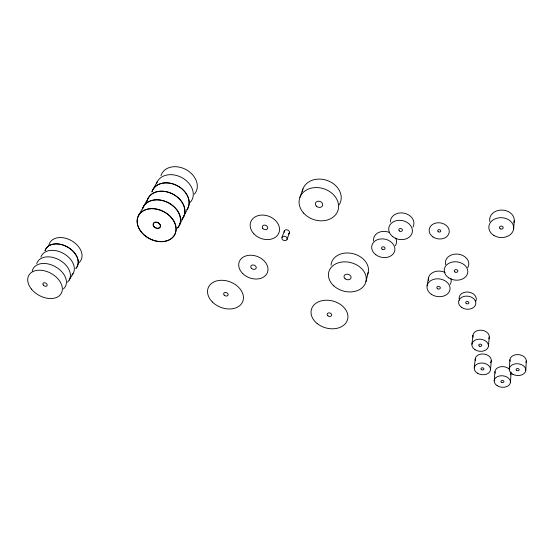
<?xml version="1.0" encoding="UTF-8"?>
<svg xmlns="http://www.w3.org/2000/svg" width="554" height="554" viewBox="0 0 554 554"><rect width="100%" height="100%" fill="white"/><g stroke="black" fill="none" stroke-linecap="round" stroke-linejoin="round"><path stroke-width="0.83" d="M525.808 370.155L526.3 360.986M510.442 382.343L511.072 373.181M509.271 368.874L509.922 359.747M513.648 228.733L514.285 220.561M494.196 380.764L494.978 371.651M490.491 369.677L491.315 360.599M488.441 346.028L489.3 337.012M474.252 367.863L475.228 358.819M471.904 344.249L472.929 335.267M427.086 285.829L428.422 278.108M365.952 281.64L368.161 272.651M287.055 239.404A2.722 2.119 19.9 0 0 283.911 236.246A2.722 2.119 19.9 0 0 282.575 239.66A2.722 2.119 19.9 0 0 287.055 239.404L289.361 232.915M299.901 197.376L302.948 188.879M281.965 237.479L284.313 231.004M179.247 225.533L187.868 208.166M138.535 215.582L148.264 198.02M152.876 189.703L157.426 181.49M69.132 280.158L73.059 273.538M489.888 221.628A12.327 9.882 3.1 0 1 502.305 210.077A12.327 9.882 3.1 0 1 513.918 222.611M395.667 237.998A11.613 9.196 12.6 0 1 395.334 245.692M373.611 240.914A11.613 9.196 12.6 0 1 389.372 232.458M390.445 222.071A11.835 9.522 11.2 0 1 404.316 213.214A11.835 9.522 11.2 0 1 413.007 226.995M445.714 264.687A11.724 9.134 7.3 0 1 458.38 254.196A11.724 9.134 7.3 0 1 467.721 267.644M450.741 278.129A11.502 8.85 8.7 0 1 450.201 284.306M428.464 280.712A11.502 8.85 8.7 0 1 433.117 272.353A11.502 8.85 8.7 0 1 445.167 272.485M473.109 337.206A8.234 6.039 6.8 0 1 481.571 330.226A8.234 6.039 6.8 0 1 488.829 338.729M459.578 300.261A8.629 6.53 7 0 1 468.172 292.034A8.629 6.53 7 0 1 475.484 301.75M475.408 360.689A8.095 5.817 7 0 1 484.148 354.061A8.095 5.817 7 0 1 490.532 362.78M510.082 361.353A8.213 5.886 5.2 0 1 518.336 354.595A8.213 5.886 5.2 0 1 526.009 362.378M511.03 372.122A8.081 5.741 6.1 0 1 510.58 374.809M495.158 373.216A8.081 5.741 6.1 0 1 499.459 367.039A8.081 5.741 6.1 0 1 509.195 368.999M284.334 232.306A2.701 2.112 19.9 0 1 285.788 229.841A2.701 2.112 19.9 0 1 289.153 231.226A2.701 2.112 19.9 0 1 288.309 233.94M331.036 265.255A18.995 14.653 14.9 0 1 353.729 253.843A18.995 14.653 14.9 0 1 367.191 275.206M302.276 191.421A19.902 16.142 18.3 0 1 327.386 180.528A19.902 16.142 18.3 0 1 339.187 204.793M142.586 208.803A20.221 15.2 27.6 0 1 168.811 202.916A20.221 15.2 27.6 0 1 177.585 227.916M142.517 208.941A20.228 15.2 27.6 0 1 168.735 203.055A20.228 15.2 27.6 0 1 177.515 228.054M151.948 191.899A19.785 15.103 27.9 0 1 176.802 185.479A19.785 15.103 27.9 0 1 187.107 209.467M156.505 183.679A19.57 15.055 28.1 0 1 182.024 177.709A19.57 15.055 28.1 0 1 190.299 202.328M160.923 175.694A19.369 15.006 28.3 0 1 186.227 169.704A19.369 15.006 28.3 0 1 194.343 194.191M147.316 200.264A19.999 15.152 27.8 0 1 173.298 194.35A19.999 15.152 27.8 0 1 181.906 219.225M151.969 191.871A19.785 15.103 27.9 0 1 176.816 185.452A19.785 15.103 27.9 0 1 187.12 209.433M146.983 201.746A19.999 15.152 27.8 0 1 172.419 193.838A19.999 15.152 27.8 0 1 181.927 219.176M32.229 271.1A18.421 12.52 29.2 0 1 55.559 266.799A18.421 12.52 29.2 0 1 63.419 288.911M36.716 263.6A18.275 12.507 29.3 0 1 60.241 260.477A18.275 12.507 29.3 0 1 67.408 282.194M40.906 257.098A18.137 12.493 29.4 0 1 63.731 253.607A18.137 12.493 29.4 0 1 71.978 274.957M45.047 250.664A17.991 12.472 29.6 0 1 67.733 247.146A17.991 12.472 29.6 0 1 75.856 268.434A17.991 12.472 29.6 0 0 67.74 247.146A17.991 12.472 29.6 0 0 45.061 250.664M48.897 245.214A17.853 12.458 29.7 0 1 71.674 240.789A17.853 12.458 29.7 0 1 79.035 262.638M493.953 235.485A12.444 9.924 3.3 0 0 513.627 228.906A12.444 9.924 3.3 0 0 496.204 218.428A12.444 9.924 3.3 0 0 493.953 235.485M500.248 228.823A1.891 1.51 3.3 0 0 503.191 227.749A1.891 1.51 3.3 0 0 500.484 226.226A1.891 1.51 3.3 0 0 500.248 228.823M375.785 254.722A11.724 9.231 12.7 0 0 394.711 250.817A11.724 9.231 12.7 0 0 379.331 239.141A11.724 9.231 12.7 0 0 375.785 254.722M382.142 249.175A1.78 1.406 12.6 0 0 385.044 248.649A1.78 1.406 12.6 0 0 382.766 246.828A1.78 1.406 12.6 0 0 382.142 249.175M392.814 236.717A11.946 9.556 11.4 0 0 412.211 232.597A11.946 9.556 11.4 0 0 396.65 220.617A11.946 9.556 11.4 0 0 392.814 236.717M399.386 230.963A1.814 1.454 11.4 0 0 402.363 230.409A1.814 1.454 11.4 0 0 400.057 228.539A1.814 1.454 11.4 0 0 399.386 230.963M448.671 277.789A11.835 9.162 7.5 0 0 467.687 272.956A11.835 9.162 7.5 0 0 451.711 262.194A11.835 9.162 7.5 0 0 448.671 277.789M454.952 272.007A1.8 1.392 7.5 0 0 457.839 271.266A1.8 1.392 7.5 0 0 455.409 269.639A1.8 1.392 7.5 0 0 454.952 272.007M431.428 294.326A11.606 8.871 8.8 0 0 449.973 289.707A11.606 8.871 8.8 0 0 434.197 279.209A11.606 8.871 8.8 0 0 431.428 294.326M437.501 288.738A1.766 1.35 8.8 0 0 440.319 288.038A1.766 1.35 8.8 0 0 437.916 286.439A1.766 1.35 8.8 0 0 437.501 288.738M475.013 349.719A8.317 6.052 6.9 0 0 488.365 346.603A8.317 6.052 6.9 0 0 477.112 339.429A8.317 6.052 6.9 0 0 475.013 349.719M479.355 346.125A1.558 1.136 6.9 0 0 481.807 345.461A1.558 1.136 6.9 0 0 479.632 344.179A1.558 1.136 6.9 0 0 479.355 346.125M438.256 231.738A1.537 1.226 8.3 0 0 440.755 231.163A1.537 1.226 8.3 0 0 438.747 229.668A1.537 1.226 8.3 0 0 438.256 231.738M433.02 236.953A10.111 8.081 8.3 0 0 449.183 232.507A10.111 8.081 8.3 0 0 435.43 223.158A10.111 8.081 8.3 0 0 433.02 236.953M461.877 307.567A8.663 6.537 7.1 0 0 475.748 304.042A8.663 6.537 7.1 0 0 463.954 296.425A8.663 6.537 7.1 0 0 461.877 307.567M466.357 303.634A1.62 1.226 7.1 0 0 468.906 302.886A1.62 1.226 7.1 0 0 466.627 301.528A1.62 1.226 7.1 0 0 466.357 303.634M477.299 373.154A8.171 5.831 7.1 0 0 490.415 370.231A8.171 5.831 7.1 0 0 479.376 363.251A8.171 5.831 7.1 0 0 477.299 373.154M481.565 369.719A1.53 1.094 7.1 0 0 483.974 369.089A1.53 1.094 7.1 0 0 481.841 367.842A1.53 1.094 7.1 0 0 481.565 369.719M512.886 374.303A8.296 5.9 5.3 0 0 525.794 370.432A8.296 5.9 5.3 0 0 513.925 364.144A8.296 5.9 5.3 0 0 512.886 374.303M516.702 370.467A1.551 1.101 5.3 0 0 519.174 369.837A1.551 1.101 5.3 0 0 517.034 368.583A1.551 1.101 5.3 0 0 516.702 370.467M497.187 385.716A8.165 5.755 6.3 0 0 510.359 382.883A8.165 5.755 6.3 0 0 499.424 375.972A8.165 5.755 6.3 0 0 497.187 385.716M501.515 382.35A1.53 1.08 6.3 0 0 503.939 381.741A1.53 1.08 6.3 0 0 501.82 380.508A1.53 1.08 6.3 0 0 501.515 382.35M253.864 233.816A15.097 11.766 21.5 0 0 278.8 233.109A15.097 11.766 21.5 0 0 261.876 215.077A15.097 11.766 21.5 0 0 253.864 233.816M262.838 228.47A2.825 2.202 21.5 0 0 267.561 228.594A2.825 2.202 21.5 0 0 264.632 225.09A2.825 2.202 21.5 0 0 262.838 228.47M333.82 285.878A19.196 14.702 15 0 0 365.585 282.831A19.196 14.702 15 0 0 342.649 261.945A19.196 14.702 15 0 0 333.82 285.878M345.114 278.759A3.594 2.749 14.9 0 0 351.001 277.99A3.594 2.749 14.9 0 0 346.527 274.202A3.594 2.749 14.9 0 0 345.114 278.759M303.585 213.041A20.124 16.211 18.3 0 0 337.365 211.974A20.124 16.211 18.3 0 0 315.565 187.571A20.124 16.211 18.3 0 0 303.585 213.041M316.279 206.074A3.767 3.033 18.3 0 0 322.56 205.659A3.767 3.033 18.3 0 0 318.28 201.206A3.767 3.033 18.3 0 0 316.279 206.074M140.446 230.693A20.45 15.249 27.4 0 0 174.095 235.672A20.45 15.249 27.4 0 0 155.418 208.83A20.45 15.249 27.4 0 0 140.446 230.693M153.915 226.357A3.83 2.853 27.4 0 0 160.189 227.071A3.83 2.853 27.4 0 0 156.477 222.119A3.83 2.853 27.4 0 0 153.915 226.357M140.363 230.859A20.456 15.249 27.4 0 0 174.011 235.831A20.456 15.249 27.4 0 0 155.328 208.99A20.456 15.249 27.4 0 0 140.363 230.859M153.825 226.517A3.83 2.853 27.4 0 0 160.106 227.23A3.83 2.853 27.4 0 0 156.394 222.286A3.83 2.853 27.4 0 0 153.825 226.517M31.356 288.994A18.573 12.527 29 0 0 61.099 293.689A18.573 12.527 29 0 0 42.651 270.456A18.573 12.527 29 0 0 31.356 288.994M43.247 284.998A2.327 1.572 29 0 0 47 285.76A2.327 1.572 29 0 0 44.867 282.796A2.327 1.572 29 0 0 43.247 284.998M251.468 268.323A2.825 2.126 21 0 0 256.114 268.247A2.825 2.126 21 0 0 252.936 264.944A2.825 2.126 21 0 0 251.468 268.323M242.541 273.371A15.083 11.364 21 0 0 267.326 272.769A15.083 11.364 21 0 0 250.166 255.221A15.083 11.364 21 0 0 242.541 273.371M224.238 295.185A2.327 1.704 21.7 0 0 228.04 295.15A2.327 1.704 21.7 0 0 225.381 292.464A2.327 1.704 21.7 0 0 224.238 295.185M212.431 302.034A18.573 13.566 21.7 0 0 242.714 301.584A18.573 13.566 21.7 0 0 221.323 280.282A18.573 13.566 21.7 0 0 212.431 302.034M327.878 315.766A2.354 1.745 15.6 0 0 331.701 315.316A2.354 1.745 15.6 0 0 328.751 312.878A2.354 1.745 15.6 0 0 327.878 315.766M317.082 323.481A18.774 13.898 15.6 0 0 347.531 319.679A18.774 13.898 15.6 0 0 323.827 300.372A18.774 13.898 15.6 0 0 317.082 323.481"/></g></svg>
